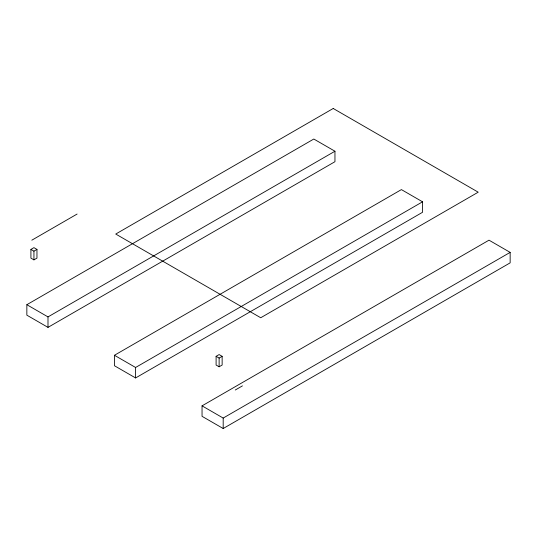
<?xml version="1.0" encoding="UTF-8"?>
<svg xmlns="http://www.w3.org/2000/svg" width="537" height="537" viewBox="0 0 537 537"><rect width="100%" height="100%" fill="white"/><g stroke="black" fill="none" stroke-linecap="round" stroke-linejoin="round"><path stroke-width="0.81" d="M31.824 240.187L77.106 214.048M30.918 249.403L33.938 247.658L36.959 249.403L36.959 258.122L33.938 259.868L30.918 258.122L30.918 249.403L33.938 251.148L36.959 249.403M26.85 304.701L313.809 139.029L334.954 151.233L334.954 161.697L47.994 327.375L26.85 315.165L26.85 304.701L47.994 316.911L334.954 151.233M114.448 355.279L401.408 189.601L422.552 201.811L422.552 212.276L135.593 377.947L114.448 365.737L114.448 355.279L135.593 367.483L422.552 201.811M216.102 356.32L219.123 354.574L222.143 356.32L222.143 365.039L219.123 366.778L216.102 365.039L216.102 356.32L219.123 358.058L222.143 356.32M202.046 405.851L489.006 240.173L510.15 252.383L510.15 262.848L223.191 428.519L202.046 416.316L202.046 405.851L223.191 418.061L510.15 252.383M235.273 390.01L242.449 385.868M223.191 418.061L223.191 428.519M219.123 358.058L219.123 366.778M135.593 367.483L135.593 377.947M47.994 316.911L47.994 327.375M33.938 251.148L33.938 259.868M333.222 108.481L115.737 234.045L260.727 317.75L478.212 192.186L333.222 108.481"/></g></svg>
